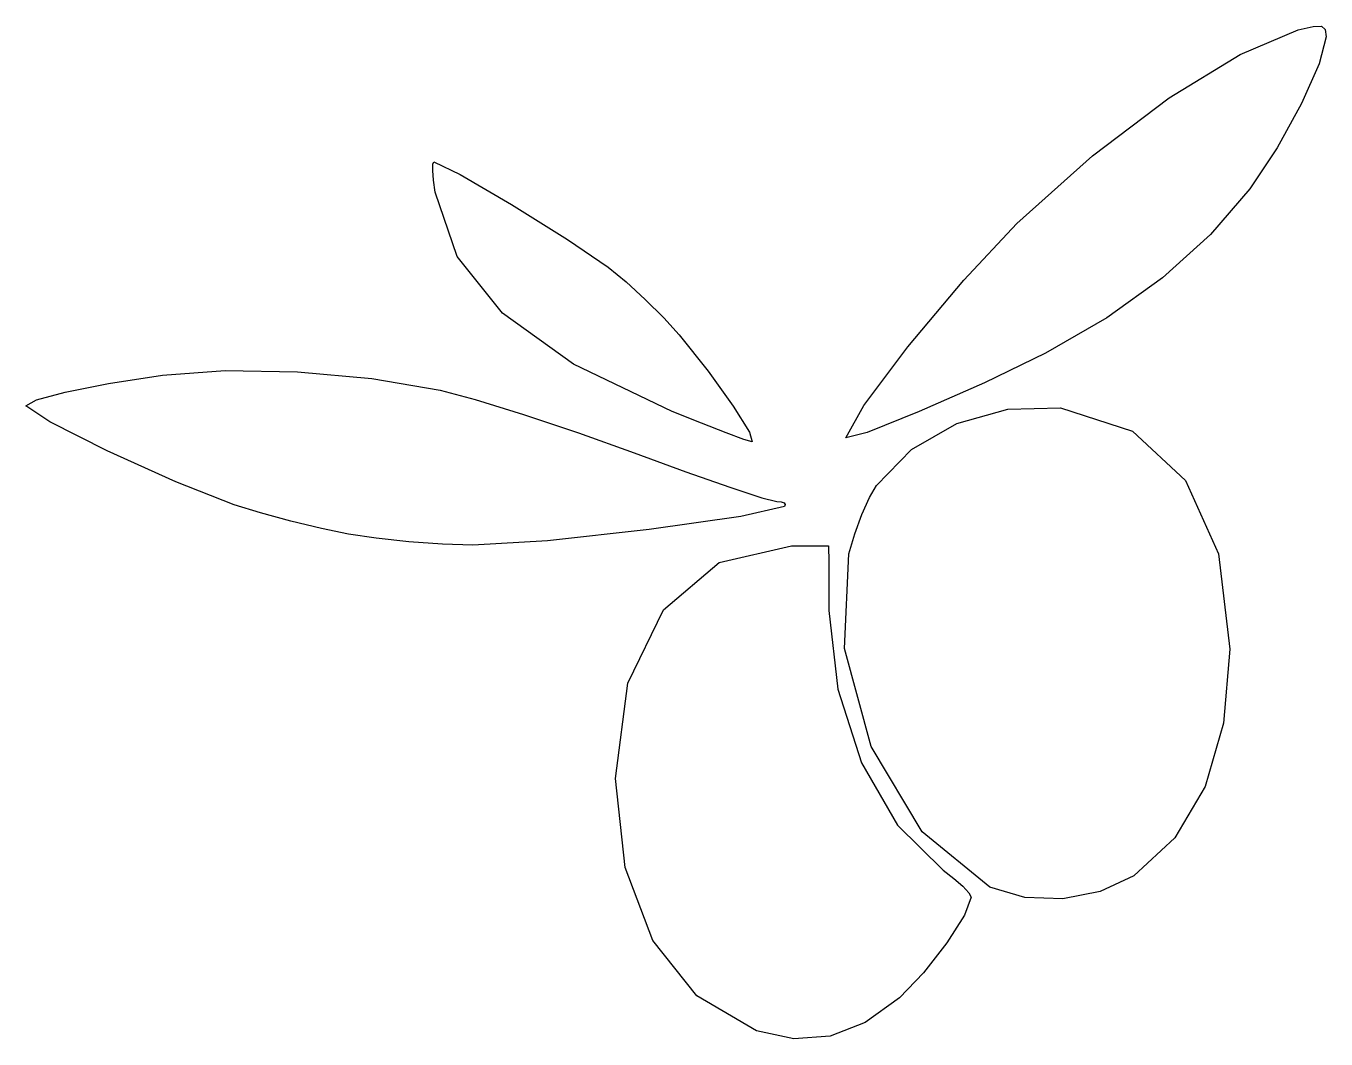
# Model space of a CAD drawing. Extents: x 0.7 to 42.9, y -0.1 to 32.8.
import ezdxf

# ---------------------------------------------------------------- set-up
doc = ezdxf.new("R2010")
doc.units = 0
doc.layers.get('0').update_dxf_attribs({"linetype": 'CONTINUOUS'})

msp = doc.modelspace()

# ---------------------------------------------------------------- linework, layer by layer
at = {"color": 7}
for points in [[(27.347799, 19.396058), (27.930444, 20.447063), (29.364728, 22.351485), (31.180178, 24.519728), (32.906319, 26.362163), (35.361955, 28.555665), (37.854702, 30.438105), (40.158628, 31.85412), (42.047799, 32.648348), (42.531814, 32.764823), (42.803034, 32.776298), (42.921637, 32.66775), (42.947797, 32.42421), (42.726927, 31.551833), (42.15262, 30.261218), (41.357334, 28.816883), (40.473525, 27.483308), (39.198479, 26.005058), (37.634443, 24.596693), (35.830453, 23.297633), (33.835545, 22.14729), (31.849866, 21.190688), (29.7277, 20.252565), (28.037518, 19.57401)], [(21.707799, 20.257545), (18.493099, 21.794385), (16.188193, 23.447513), (14.717139, 25.287173), (14.003991, 27.383618), (13.951993, 27.766148), (13.926876, 28.079408), (13.930026, 28.291073), (13.962726, 28.36881), (14.816131, 27.955568), (16.483271, 26.981265), (18.306093, 25.84404), (19.626546, 24.94203), (20.203732, 24.46536), (20.830022, 23.89227), (21.429901, 23.294858), (21.927856, 22.74519), (22.870893, 21.56019), (23.686454, 20.429723), (24.215594, 19.587023), (24.299364, 19.265333), (24.035623, 19.348733), (23.459098, 19.563608), (22.654824, 19.8774)], [(11.185063, 16.272045), (10.30945, 16.45266), (9.317134, 16.692968), (8.330017, 16.961625), (7.469998, 17.227298), (5.579241, 17.97093), (3.34742, 18.980513), (1.486338, 19.91751), (0.707799, 20.443395), (1.046985, 20.637608), (1.982295, 20.885963), (3.390357, 21.160905), (5.147799, 21.434888), (7.181444, 21.585765), (9.528515, 21.545865), (11.940421, 21.328553), (14.168569, 20.947298), (15.303007, 20.643938), (16.868438, 20.158305), (18.658234, 19.557315), (20.465767, 18.907875), (22.142479, 18.294773), (23.57607, 17.792685), (24.614318, 17.453445), (25.104999, 17.328848), (25.24902, 17.316473), (25.343389, 17.282798), (25.380042, 17.232923), (25.350904, 17.172023), (23.929847, 16.839248), (20.955607, 16.417575), (17.64824, 16.058618), (15.227802, 15.913995), (14.240555, 15.94782), (13.149248, 16.026623), (12.086535, 16.13865)], [(32.027799, 4.80453), (29.823035, 6.60192), (28.171223, 9.368445), (27.302167, 12.560873), (27.445674, 15.635985), (27.635405, 16.275998), (27.867411, 16.90773), (28.112322, 17.458373), (28.340769, 17.855108), (29.479403, 19.018215), (30.948241, 19.864673), (32.607618, 20.335658), (34.317871, 20.372333), (36.657569, 19.615005), (38.387299, 18.01059), (39.459796, 15.626363), (39.827799, 12.529598), (39.621406, 10.13592), (39.016679, 8.078205), (38.035294, 6.407385), (36.698926, 5.17443), (35.612708, 4.66047), (34.392514, 4.42119), (33.157744, 4.46604)], [(24.440214, 0.13992), (22.509935, 1.271422), (21.073239, 3.067035), (20.175109, 5.446305), (19.860529, 8.32881), (20.263846, 11.429992), (21.421543, 13.815412), (23.229493, 15.347535), (25.583574, 15.88881), (25.884629, 15.88881), (26.185685, 15.88881), (26.48674, 15.88881), (26.787796, 15.88881), (26.789821, 15.36381), (26.791846, 14.83881), (26.793871, 14.31381), (26.795896, 13.78881), (27.081069, 11.23989), (27.855554, 8.845283), (29.027674, 6.81348), (30.505749, 5.352983), (30.857387, 5.090663), (31.146717, 4.837838), (31.343784, 4.623285), (31.418634, 4.475798), (31.200052, 3.89019), (30.628514, 2.995995), (29.868637, 2.023943), (29.085039, 1.204785), (27.979605, 0.40398), (26.83983, -0.03978), (25.66144, -0.12747), (24.440161, 0.13992), (24.440155, 0.13992), (24.44015, 0.13992), (24.440144, 0.13992)]]:
    msp.add_lwpolyline(points, close=True, dxfattribs=at)

doc.saveas('drawing.dxf')
